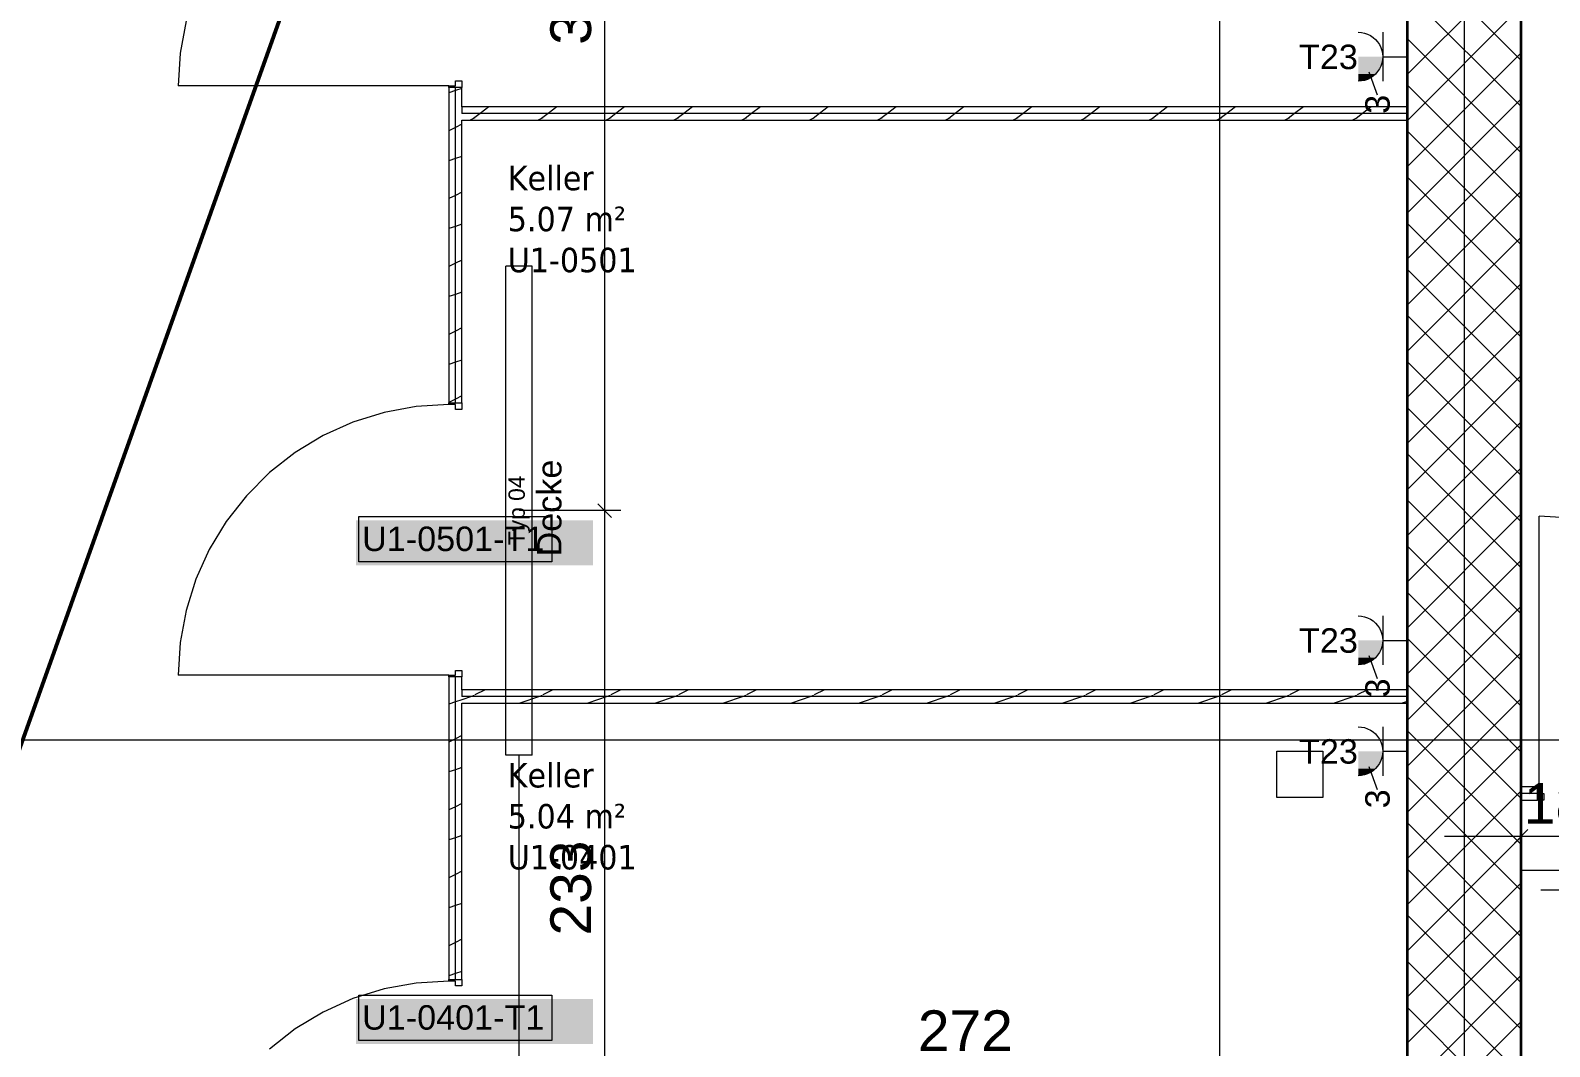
# Model space of a CAD drawing. Extents: x -1132 to 613, y -179 to 712.
# Drawn here: x -616.2 to -523, y 312.6 to 374.9 of the extents above; entities that cross this region are included whole.
import ezdxf
from ezdxf.lldxf.tags import DXFTag

# ---------------------------------------------------------------- set-up
doc = ezdxf.new("R2010")
doc.units = 0
doc.layers.get('0').update_dxf_attribs({"lineweight": 13})
for name, color, linetype, lineweight in [('A-AREA-____-IDEN', 7, 'Continuous', 5), ('A-DOOR-____-IDEN', 7, 'Continuous', 5), ('A-DOOR-FRAM-MCUT', 7, 'Continuous', 9), ('A-DOOR-OPNG-OTLN', 7, 'Continuous', 9), ('A-FLOR-____-OVHD', 7, 'Strichpunkt - Fein', 9), ('A-WALL-____-MCUT', 7, 'Continuous', 35), ('A-WALL-____-PATT', 7, 'Continuous', 35), ('A-WALL-FNSH-MCUT', 7, 'Continuous', 35), ('S-GRID-____-OTLN', 7, 'Continuous', 5)]:
    doc.layers.add(name, color=color, linetype=linetype, lineweight=lineweight)
for name, color, linetype, lineweight, true_color in [('EL01_VVV_Mass', 7, 'Continuous', 13, 0xb2b200), ('EL01_WAN_Kraft', 1, 'Continuous', 13, 0xff0000), ('EL01_WAN_Leuchten', 7, 'Continuous', 13, 0x0080ff), ('EL01_WAN_Leuchtentyp', 7, 'Continuous', 13, 0x0099ff), ('X_Geometrie', 3, 'Continuous', 50, 0x00ff00)]:
    doc.layers.add(name, color=color, linetype=linetype, lineweight=lineweight, true_color=true_color)
doc.styles.get("Standard").update_dxf_attribs({"font": 'arial.ttf'})
tags = doc.linetypes.add('_Rasterlinie_', pattern=[0.375, 0.2, -0.05, 0.075, -0.05]).pattern_tags.tags
tags[10:11] = [DXFTag(74, 4), DXFTag(75, 0), DXFTag(340, '0'), DXFTag(46, 1.0), DXFTag(50, 0.0), DXFTag(44, 0.0), DXFTag(45, 0.0)]
tags[8:9] = [DXFTag(74, 4), DXFTag(75, 0), DXFTag(340, '0'), DXFTag(46, 1.0), DXFTag(50, 0.0), DXFTag(44, 0.0), DXFTag(45, 0.0)]
tags[6:7] = [DXFTag(74, 4), DXFTag(75, 0), DXFTag(340, '0'), DXFTag(46, 1.0), DXFTag(50, 0.0), DXFTag(44, 0.0), DXFTag(45, 0.0)]
tags[4:5] = [DXFTag(74, 4), DXFTag(75, 0), DXFTag(340, '0'), DXFTag(46, 1.0), DXFTag(50, 0.0), DXFTag(44, 0.0), DXFTag(45, 0.0)]
tags = doc.linetypes.add('Strichpunkt - Fein', pattern=[0.2, 0.1, -0.05, 0, -0.05]).pattern_tags.tags
tags[10:11] = [DXFTag(74, 4), DXFTag(75, 0), DXFTag(340, '0'), DXFTag(46, 1.0), DXFTag(50, 0.0), DXFTag(44, 0.0), DXFTag(45, 0.0)]
tags[8:9] = [DXFTag(74, 4), DXFTag(75, 0), DXFTag(340, '0'), DXFTag(46, 1.0), DXFTag(50, 0.0), DXFTag(44, 0.0), DXFTag(45, 0.0)]
tags[6:7] = [DXFTag(74, 4), DXFTag(75, 0), DXFTag(340, '0'), DXFTag(46, 1.0), DXFTag(50, 0.0), DXFTag(44, 0.0), DXFTag(45, 0.0)]
tags[4:5] = [DXFTag(74, 4), DXFTag(75, 0), DXFTag(340, '0'), DXFTag(46, 1.0), DXFTag(50, 0.0), DXFTag(44, 0.0), DXFTag(45, 0.0)]

# ---------------------------------------------------------------- blocks, each defined once
blk = doc.blocks.new('Referenz-A0UNPDE96I', base_point=(-1115.886, -117.372))
at = {"layer": 'A-DOOR-____-IDEN', "color": 0, "linetype": 'Continuous', "ltscale": 0.13}
for p, q in [((-596.036, 345.065), (-584.196, 345.065)), ((-596.036, 342.285), (-596.036, 345.065)), ((-584.196, 345.065), (-584.196, 342.285)), ((-584.196, 342.285), (-596.036, 342.285)), ((-596.036, 315.715), (-584.196, 315.715)), ((-596.036, 312.935), (-596.036, 315.715)), ((-584.196, 315.715), (-584.196, 312.935)), ((-584.196, 312.935), (-596.036, 312.935))]:
    blk.add_line(p, q, dxfattribs=at)
at = {"layer": 'A-DOOR-____-IDEN', "color": 7, "linetype": 'Continuous', "ltscale": 0.13, "true_color": 0xffffff}
for points in [[(-596.211, 342.062), (-581.672, 342.062), (-596.211, 344.821)], [(-581.672, 342.062), (-596.211, 344.821), (-581.672, 344.821)], [(-596.211, 312.712), (-581.672, 312.712), (-596.211, 315.471)], [(-581.672, 312.712), (-596.211, 315.471), (-581.672, 315.471)]]:
    blk.add_solid(points, dxfattribs=at)
at = {"layer": 'A-DOOR-FRAM-MCUT', "color": 0, "linetype": 'Continuous', "ltscale": 0.13}
for p, q in [((-590.515, 371.478), (-590.115, 371.478)), ((-590.515, 371.378), (-590.515, 371.478)), ((-589.715, 371.378), (-590.515, 371.378)), ((-590.115, 371.778), (-589.715, 371.778)), ((-590.115, 371.478), (-590.115, 371.778)), ((-589.715, 371.778), (-589.715, 371.378)), ((-590.515, 352.028), (-589.715, 352.028)), ((-590.515, 351.928), (-590.515, 352.028)), ((-590.115, 351.928), (-590.515, 351.928)), ((-590.115, 351.628), (-590.115, 351.928)), ((-589.715, 351.628), (-590.115, 351.628)), ((-589.715, 352.028), (-589.715, 351.628)), ((-590.115, 335.628), (-589.715, 335.628)), ((-590.115, 335.328), (-590.115, 335.628)), ((-589.715, 335.628), (-589.715, 335.228)), ((-590.515, 335.328), (-590.115, 335.328)), ((-590.515, 335.228), (-590.515, 335.328)), ((-589.715, 335.228), (-590.515, 335.228)), ((-523.715, 327.678), (-523.715, 328.478)), ((-523.715, 328.478), (-523.615, 328.478)), ((-523.615, 328.478), (-523.615, 328.078)), ((-523.315, 327.678), (-523.715, 327.678)), ((-523.615, 328.078), (-523.315, 328.078)), ((-523.315, 328.078), (-523.315, 327.678)), ((-590.515, 316.678), (-589.715, 316.678)), ((-590.515, 316.578), (-590.515, 316.678)), ((-590.115, 316.578), (-590.515, 316.578)), ((-590.115, 316.278), (-590.115, 316.578)), ((-589.715, 316.278), (-590.115, 316.278)), ((-589.715, 316.678), (-589.715, 316.278))]:
    blk.add_line(p, q, dxfattribs=at)
at = {"layer": 'A-DOOR-OPNG-OTLN', "color": 0, "linetype": 'Continuous', "ltscale": 0.13}
for p, q in [((-606.632, 375.451), (-606.994, 373.479)), ((-606.994, 373.479), (-607.115, 371.478)), ((-590.515, 371.478), (-607.115, 371.478)), ((-592.516, 351.807), (-594.487, 351.446)), ((-590.515, 351.928), (-592.516, 351.807)), ((-596.401, 350.85), (-598.229, 350.027)), ((-594.487, 351.446), (-596.401, 350.85)), ((-598.229, 350.027), (-599.945, 348.99)), ((-599.945, 348.99), (-601.522, 347.754)), ((-601.522, 347.754), (-602.94, 346.336)), ((-602.94, 346.336), (-604.176, 344.758)), ((-523.615, 328.478), (-523.615, 345.078)), ((-521.614, 344.957), (-523.615, 345.078)), ((-604.176, 344.758), (-605.213, 343.043)), ((-605.213, 343.043), (-606.036, 341.215)), ((-606.036, 341.215), (-606.632, 339.301)), ((-606.632, 339.301), (-606.994, 337.329)), ((-606.994, 337.329), (-607.115, 335.328)), ((-590.515, 335.328), (-607.115, 335.328)), ((-594.487, 316.096), (-596.401, 315.5)), ((-592.516, 316.457), (-594.487, 316.096)), ((-590.515, 316.578), (-592.516, 316.457)), ((-596.401, 315.5), (-598.229, 314.677)), ((-598.229, 314.677), (-599.945, 313.64)), ((-599.945, 313.64), (-601.522, 312.404))]:
    blk.add_line(p, q, dxfattribs=at)
at = {"layer": 'A-FLOR-____-OVHD', "color": 0, "linetype": 'Strichpunkt - Fein', "ltscale": 0.13}
for p, q in [((-524.715, 323.378), (-439.415, 323.378)), ((-523.515, 322.178), (-439.415, 322.178))]:
    blk.add_line(p, q, dxfattribs=at)
at = {"layer": 'A-WALL-____-MCUT', "color": 0, "linetype": 'Continuous', "ltscale": 0.35}
for p, q in [((-531.715, 444.878), (-531.715, 298.878)), ((-524.715, 298.878), (-524.715, 402.578))]:
    blk.add_line(p, q, dxfattribs=at)
at = {"layer": 'A-WALL-____-MCUT', "color": 0, "linetype": 'Continuous', "lineweight": 9, "ltscale": 0.13}
for p, q in [((-590.115, 352.028), (-590.115, 371.378)), ((-589.715, 370.178), (-589.715, 369.778)), ((-531.715, 369.778), (-589.715, 369.778)), ((-590.115, 316.678), (-590.115, 335.228)), ((-589.715, 334.428), (-589.715, 334.028)), ((-531.715, 334.028), (-589.715, 334.028)), ((-523.715, 328.078), (-524.715, 328.078))]:
    blk.add_line(p, q, dxfattribs=at)
at = {"layer": 'A-WALL-____-PATT', "color": 0, "linetype": 'Continuous', "lineweight": 9, "ltscale": 0.13}
for p, q in [((-524.715, 373.031), (-531.715, 380.031)), ((-531.715, 372.161), (-524.715, 379.161)), ((-524.715, 370.203), (-531.715, 377.203)), ((-531.715, 369.332), (-524.715, 376.332)), ((-524.715, 367.374), (-531.715, 374.374)), ((-531.715, 366.504), (-524.715, 373.504)), ((-590.115, 371.179), (-590.515, 371.046)), ((-589.715, 371.312), (-590.115, 371.179)), ((-524.715, 364.546), (-531.715, 371.546)), ((-588.061, 370.178), (-588.594, 369.778)), ((-583.896, 370.178), (-584.429, 369.778)), ((-579.731, 370.178), (-580.264, 369.778)), ((-575.566, 370.178), (-576.099, 369.778)), ((-571.401, 370.178), (-571.934, 369.778)), ((-567.236, 370.178), (-567.769, 369.778)), ((-563.071, 370.178), (-563.604, 369.778)), ((-558.906, 370.178), (-559.439, 369.778)), ((-554.741, 370.178), (-555.274, 369.778)), ((-550.576, 370.178), (-551.109, 369.778)), ((-546.411, 370.178), (-546.944, 369.778)), ((-542.246, 370.178), (-542.779, 369.778)), ((-538.081, 370.178), (-538.614, 369.778)), ((-533.916, 370.178), (-534.449, 369.778)), ((-531.715, 363.675), (-524.715, 370.675)), ((-588.912, 369.522), (-589.199, 369.378)), ((-588.594, 369.778), (-588.995, 369.477)), ((-584.747, 369.522), (-585.034, 369.378)), ((-584.429, 369.778), (-584.83, 369.478)), ((-580.582, 369.522), (-580.869, 369.378)), ((-580.264, 369.778), (-580.665, 369.478)), ((-576.417, 369.522), (-576.704, 369.378)), ((-576.099, 369.778), (-576.499, 369.478)), ((-572.252, 369.522), (-572.539, 369.378)), ((-571.934, 369.778), (-572.334, 369.478)), ((-568.088, 369.522), (-568.375, 369.378)), ((-567.769, 369.778), (-568.169, 369.479)), ((-563.923, 369.522), (-564.21, 369.378)), ((-563.604, 369.778), (-564.003, 369.479)), ((-559.758, 369.522), (-560.045, 369.378)), ((-559.439, 369.778), (-559.838, 369.479)), ((-555.593, 369.522), (-555.88, 369.378)), ((-555.274, 369.778), (-555.673, 369.479)), ((-551.428, 369.522), (-551.715, 369.378)), ((-551.109, 369.778), (-551.507, 369.48)), ((-547.263, 369.522), (-547.55, 369.378)), ((-546.944, 369.778), (-547.342, 369.48)), ((-543.098, 369.522), (-543.385, 369.378)), ((-542.779, 369.778), (-543.177, 369.48)), ((-538.933, 369.522), (-539.22, 369.378)), ((-538.614, 369.778), (-539.011, 369.48)), ((-534.768, 369.522), (-535.055, 369.378)), ((-534.449, 369.778), (-534.846, 369.481)), ((-590.115, 368.92), (-590.515, 368.72)), ((-589.715, 369.12), (-590.115, 368.92)), ((-524.715, 361.718), (-531.715, 368.718)), ((-531.715, 360.847), (-524.715, 367.847)), ((-590.115, 367.014), (-590.515, 366.881)), ((-589.715, 367.148), (-590.115, 367.014)), ((-524.715, 358.889), (-531.715, 365.889)), ((-590.115, 364.756), (-590.515, 364.556)), ((-589.715, 364.956), (-590.115, 364.756)), ((-531.715, 358.018), (-524.715, 365.018)), ((-590.115, 362.85), (-590.515, 362.716)), ((-589.715, 362.983), (-590.115, 362.85)), ((-524.715, 356.061), (-531.715, 363.061)), ((-531.715, 355.19), (-524.715, 362.19)), ((-589.715, 360.791), (-590.115, 360.591)), ((-590.115, 360.591), (-590.515, 360.391)), ((-524.715, 353.232), (-531.715, 360.232)), ((-531.715, 352.362), (-524.715, 359.362)), ((-590.115, 358.685), (-590.515, 358.552)), ((-589.715, 358.818), (-590.115, 358.685)), ((-524.715, 350.404), (-531.715, 357.404)), ((-590.115, 356.426), (-590.515, 356.226)), ((-589.715, 356.626), (-590.115, 356.426)), ((-531.715, 349.533), (-524.715, 356.533)), ((-590.115, 354.52), (-590.515, 354.387)), ((-589.715, 354.654), (-590.115, 354.52)), ((-524.715, 347.575), (-531.715, 354.575)), ((-531.715, 346.705), (-524.715, 353.705)), ((-589.715, 352.461), (-590.115, 352.261)), ((-590.115, 352.261), (-590.515, 352.061)), ((-524.715, 344.747), (-531.715, 351.747)), ((-531.715, 343.876), (-524.715, 350.876)), ((-524.715, 341.919), (-531.715, 348.919)), ((-531.715, 341.048), (-524.715, 348.048)), ((-524.715, 339.09), (-531.715, 346.09)), ((-531.715, 338.219), (-524.715, 345.219)), ((-524.715, 336.262), (-531.715, 343.262)), ((-531.715, 335.391), (-524.715, 342.391)), ((-524.715, 333.433), (-531.715, 340.433)), ((-531.715, 332.563), (-524.715, 339.563)), ((-524.715, 330.605), (-531.715, 337.605)), ((-531.715, 329.734), (-524.715, 336.734)), ((-524.715, 327.776), (-531.715, 334.776)), ((-589.715, 333.83), (-590.115, 333.697)), ((-589.12, 334.028), (-589.715, 333.83)), ((-588.956, 334.083), (-589.12, 334.028)), ((-588.296, 334.428), (-588.914, 334.119)), ((-584.955, 334.028), (-586.155, 333.628)), ((-584.791, 334.083), (-584.955, 334.028)), ((-584.131, 334.428), (-584.749, 334.119)), ((-580.791, 334.028), (-581.99, 333.628)), ((-580.626, 334.083), (-580.791, 334.028)), ((-579.966, 334.428), (-580.584, 334.119)), ((-576.626, 334.028), (-577.826, 333.628)), ((-576.461, 334.083), (-576.626, 334.028)), ((-575.801, 334.428), (-576.419, 334.119)), ((-572.461, 334.028), (-573.661, 333.628)), ((-572.296, 334.083), (-572.461, 334.028)), ((-571.636, 334.428), (-572.254, 334.119)), ((-568.296, 334.028), (-569.496, 333.628)), ((-568.131, 334.083), (-568.296, 334.028)), ((-567.471, 334.428), (-568.089, 334.119)), ((-564.132, 334.028), (-565.332, 333.628)), ((-563.966, 334.084), (-564.132, 334.028)), ((-563.306, 334.428), (-563.924, 334.119)), ((-559.967, 334.028), (-561.167, 333.628)), ((-559.801, 334.084), (-559.967, 334.028)), ((-559.141, 334.428), (-559.759, 334.119)), ((-555.802, 334.028), (-557.002, 333.628)), ((-555.635, 334.084), (-555.802, 334.028)), ((-554.977, 334.428), (-555.594, 334.119)), ((-551.638, 334.028), (-552.838, 333.628)), ((-551.47, 334.084), (-551.638, 334.028)), ((-550.812, 334.428), (-551.43, 334.119)), ((-547.473, 334.028), (-548.673, 333.628)), ((-547.305, 334.084), (-547.473, 334.028)), ((-546.647, 334.428), (-547.265, 334.119)), ((-543.308, 334.028), (-544.508, 333.628)), ((-543.14, 334.084), (-543.308, 334.028)), ((-542.482, 334.428), (-543.1, 334.119)), ((-539.143, 334.028), (-540.343, 333.628)), ((-538.975, 334.084), (-539.143, 334.028)), ((-538.317, 334.428), (-538.935, 334.119)), ((-534.979, 334.028), (-536.179, 333.628)), ((-534.81, 334.085), (-534.979, 334.028)), ((-534.152, 334.428), (-534.77, 334.119)), ((-531.715, 326.906), (-524.715, 333.906)), ((-590.115, 333.697), (-590.515, 333.563)), ((-531.715, 333.728), (-532.014, 333.628)), ((-524.715, 324.948), (-531.715, 331.948)), ((-590.115, 331.436), (-590.515, 331.236)), ((-589.715, 331.636), (-590.115, 331.436)), ((-531.715, 324.077), (-524.715, 331.077)), ((-590.115, 329.532), (-590.515, 329.399)), ((-589.715, 329.665), (-590.115, 329.532)), ((-524.715, 322.12), (-531.715, 329.12)), ((-531.715, 321.249), (-524.715, 328.249)), ((-590.115, 327.271), (-590.515, 327.071)), ((-589.715, 327.471), (-590.115, 327.271)), ((-524.715, 319.291), (-531.715, 326.291)), ((-590.115, 325.367), (-590.515, 325.234)), ((-589.715, 325.501), (-590.115, 325.367)), ((-531.715, 318.42), (-524.715, 325.42)), ((-590.115, 323.107), (-590.515, 322.907)), ((-589.715, 323.307), (-590.115, 323.107)), ((-524.715, 316.463), (-531.715, 323.463)), ((-531.715, 315.592), (-524.715, 322.592)), ((-590.115, 321.203), (-590.515, 321.069)), ((-589.715, 321.336), (-590.115, 321.203)), ((-524.715, 313.634), (-531.715, 320.634)), ((-531.715, 312.764), (-524.715, 319.764)), ((-590.115, 318.942), (-590.515, 318.742)), ((-589.715, 319.142), (-590.115, 318.942)), ((-590.115, 317.038), (-590.515, 316.904)), ((-589.715, 317.171), (-590.115, 317.038)), ((-524.715, 310.806), (-531.715, 317.806)), ((-531.715, 309.935), (-524.715, 316.935)), ((-524.715, 307.978), (-531.715, 314.978)), ((-531.715, 307.107), (-524.715, 314.107))]:
    blk.add_line(p, q, dxfattribs=at)
at = {"layer": 'A-WALL-FNSH-MCUT', "color": 0, "linetype": 'Continuous', "lineweight": 9, "ltscale": 0.13}
for p, q in [((-590.515, 371.378), (-590.515, 352.028)), ((-589.715, 371.378), (-590.515, 371.378)), ((-589.715, 370.178), (-589.715, 371.378)), ((-531.715, 370.178), (-589.715, 370.178)), ((-589.715, 352.028), (-589.715, 369.378)), ((-589.715, 369.378), (-531.715, 369.378)), ((-590.515, 352.028), (-589.715, 352.028)), ((-590.515, 335.228), (-590.515, 316.678)), ((-589.715, 335.228), (-590.515, 335.228)), ((-589.715, 334.428), (-589.715, 335.228)), ((-531.715, 334.428), (-589.715, 334.428)), ((-589.715, 316.678), (-589.715, 333.628)), ((-589.715, 333.628), (-531.715, 333.628)), ((-523.715, 328.478), (-524.715, 328.478)), ((-523.715, 327.678), (-523.715, 328.478)), ((-524.715, 327.678), (-523.715, 327.678)), ((-590.515, 316.678), (-589.715, 316.678))]:
    blk.add_line(p, q, dxfattribs=at)
at = {"layer": 'S-GRID-____-OTLN', "color": 0, "linetype": '_Rasterlinie_', "ltscale": 0.13}
for p, q in [((-528.215, 645.662), (-528.215, 244.87)), ((-543.215, -113.603), (-543.215, 631.478)), ((-1107.612, 331.378), (119.376, 331.378))]:
    blk.add_line(p, q, dxfattribs=at)
at = {"layer": 'X_Geometrie', "color": 0, "linetype": 'Continuous', "ltscale": 0.5}
blk.add_line((-625.306, 307.189), (-537.491, 553.069), dxfattribs=at)
at = {"layer": 'A-AREA-____-IDEN', "color": 0, "linetype": 'Continuous', "ltscale": 0.13, "char_height": 1.5, "attachment_point": 1}
for s, insert in [('{\\W0.9;\\fVerdana;Keller}', (-586.902, 366.572)), ('{\\W0.9;\\fVerdana;5.07 m²}', (-586.902, 364.059)), ('{\\W0.9;\\fVerdana;U1-0501}', (-586.902, 361.545)), ('{\\W0.9;\\fVerdana;Keller}', (-586.902, 329.949)), ('{\\W0.9;\\fVerdana;5.04 m²}', (-586.902, 327.435)), ('{\\W0.9;\\fVerdana;U1-0401}', (-586.902, 324.922))]:
    blk.add_mtext(s, dxfattribs=dict(at, insert=insert))
at = {"layer": 'A-DOOR-____-IDEN', "color": 0, "linetype": 'Continuous', "ltscale": 0.13, "char_height": 1.5, "attachment_point": 1}
for s, insert in [('{\\fArial;U1-0501-T1}', (-595.836, 344.446)), ('{\\fArial;U1-0401-T1}', (-595.836, 315.096))]:
    blk.add_mtext(s, dxfattribs=dict(at, insert=insert))
blk = doc.blocks.new('Maß-A0UNPDYV6I', base_point=(-529.422, 321.678))
at = {"color": 0, "lineweight": -2}
for p, q in [((-524.713, 326.447), (-524.713, 322.678)), ((-521.213, 326.447), (-521.213, 321.678)), ((-519.558, 325.447), (-529.422, 325.447)), ((-524.299, 325.861), (-525.126, 325.033)), ((-520.799, 325.861), (-521.626, 325.033))]:
    blk.add_line(p, q, dxfattribs=at)
at = {"color": 0, "lineweight": -2, "insert": (-524.557, 328.727), "char_height": 2.5, "attachment_point": 1}
blk.add_mtext('{\\fArial;18}', dxfattribs=at)
blk = doc.blocks.new('Maß-A0UNPE2N6I', base_point=(-586.623, 298.878))
at = {"color": 0, "lineweight": -2}
for p, q in [((-586.21, 310.447), (-586.21, 330.423)), ((-531.713, 312.447), (-531.713, 298.878)), ((-585.796, 311.861), (-586.623, 311.033)), ((-586.21, 311.447), (-531.713, 311.447)), ((-531.299, 311.861), (-532.126, 311.033))]:
    blk.add_line(p, q, dxfattribs=at)
at = {"color": 0, "lineweight": -2, "insert": (-561.733, 314.78), "char_height": 2.5, "attachment_point": 1}
blk.add_mtext('{\\fArial;272}', dxfattribs=at)
blk = doc.blocks.new('Steckdose T23_ AP_ 3-fach-A0UNPEDD6I', base_point=(-538.345, 333.969))
at = {"color": 0, "lineweight": -2}
for p, q in [((-534.713, 338.968), (-534.517, 338.955)), ((-534.517, 338.955), (-534.324, 338.917)), ((-534.324, 338.917), (-534.139, 338.854)), ((-534.139, 338.854), (-533.963, 338.767)), ((-533.963, 338.767), (-533.8, 338.658)), ((-533.8, 338.658), (-533.652, 338.529)), ((-533.652, 338.529), (-533.523, 338.381)), ((-533.213, 338.968), (-533.213, 335.968)), ((-533.523, 338.381), (-533.414, 338.218)), ((-533.414, 338.218), (-533.327, 338.042)), ((-533.327, 338.042), (-533.264, 337.856)), ((-533.264, 337.856), (-533.225, 337.664)), ((-533.225, 337.664), (-533.213, 337.468)), ((-534.066, 336.542), (-533.558, 335.126)), ((-533.523, 336.555), (-533.652, 336.408)), ((-533.414, 336.718), (-533.523, 336.555)), ((-533.327, 336.894), (-533.414, 336.718)), ((-533.264, 337.08), (-533.327, 336.894)), ((-533.225, 337.272), (-533.264, 337.08)), ((-533.213, 337.468), (-533.225, 337.272)), ((-533.213, 337.468), (-531.713, 337.468)), ((-534.517, 335.981), (-534.713, 335.968)), ((-534.324, 336.019), (-534.517, 335.981)), ((-534.139, 336.082), (-534.324, 336.019)), ((-533.963, 336.169), (-534.139, 336.082)), ((-533.8, 336.278), (-533.963, 336.169)), ((-533.652, 336.408), (-533.8, 336.278))]:
    blk.add_line(p, q, dxfattribs=at)
for points in [[(-533.264, 337.08), (-534.713, 337.08), (-533.213, 337.468)], [(-534.713, 337.08), (-533.213, 337.468), (-534.713, 337.468)], [(-533.414, 336.718), (-534.713, 336.718), (-533.264, 337.08)], [(-534.713, 336.718), (-533.264, 337.08), (-534.713, 337.08)], [(-533.652, 336.408), (-534.713, 336.408), (-533.414, 336.718)], [(-534.713, 336.408), (-533.414, 336.718), (-534.713, 336.718)], [(-533.963, 336.169), (-534.713, 336.169), (-533.652, 336.408)], [(-534.713, 336.169), (-533.652, 336.408), (-534.713, 336.408)], [(-534.324, 336.019), (-534.713, 336.019), (-533.963, 336.169)], [(-534.713, 336.019), (-533.963, 336.169), (-534.713, 336.169)], [(-534.713, 335.968), (-534.324, 336.019), (-534.713, 336.019)]]:
    blk.add_solid(points, dxfattribs=at)
at = {"color": 0, "lineweight": -2, "insert": (-538.345, 338.21), "char_height": 1.5, "attachment_point": 1}
blk.add_mtext('{\\fArial;T23}', dxfattribs=at)
at = {"color": 0, "lineweight": -2, "insert": (-534.282, 333.969), "char_height": 1.5, "attachment_point": 1, "rotation": 90}
blk.add_mtext('{\\fArial;3}', dxfattribs=at)
blk = doc.blocks.new('LED-Langfeldleuchte 37W-A0UNPFFN6I', base_point=(-587.01, 330.423))
at = {"color": 0, "lineweight": -2}
for p, q in [((-587.01, 330.423), (-587.01, 360.423)), ((-585.41, 360.423), (-587.01, 360.423)), ((-585.41, 330.423), (-585.41, 360.423)), ((-585.41, 330.423), (-587.01, 330.423))]:
    blk.add_line(p, q, dxfattribs=at)
blk = doc.blocks.new('Bemerkung 1-A0UNPFFP6I', base_point=(-586.855, 343.306))
at = {"color": 0, "lineweight": -2, "insert": (-586.855, 343.306), "char_height": 1, "attachment_point": 1, "rotation": 90}
blk.add_mtext('{\\fArial;Typ 04}', dxfattribs=at)
blk = doc.blocks.new('Absolute Höhe-A0UNPFFR6I', base_point=(-585.107, 342.614))
at = {"color": 0, "lineweight": -2, "insert": (-585.107, 342.614), "char_height": 1.5, "attachment_point": 1, "rotation": 90}
blk.add_mtext('{\\fArial;Decke}', dxfattribs=at)
blk = doc.blocks.new('Steckdose T23_ AP_ 3-fach-A0UNPFG76I', base_point=(-538.345, 327.169))
at = {"color": 0, "lineweight": -2}
for p, q in [((-534.713, 332.168), (-534.517, 332.155)), ((-534.517, 332.155), (-534.324, 332.117)), ((-534.324, 332.117), (-534.139, 332.054)), ((-534.139, 332.054), (-533.963, 331.967)), ((-533.963, 331.967), (-533.8, 331.858)), ((-533.213, 332.168), (-533.213, 329.168)), ((-533.8, 331.858), (-533.652, 331.729)), ((-533.652, 331.729), (-533.523, 331.581)), ((-533.523, 331.581), (-533.414, 331.418)), ((-533.414, 331.418), (-533.327, 331.242)), ((-533.327, 331.242), (-533.264, 331.056)), ((-533.264, 331.056), (-533.225, 330.864)), ((-533.327, 330.094), (-533.414, 329.918)), ((-533.264, 330.28), (-533.327, 330.094)), ((-533.225, 330.472), (-533.264, 330.28)), ((-533.225, 330.864), (-533.213, 330.668)), ((-533.213, 330.668), (-533.225, 330.472)), ((-533.213, 330.668), (-531.713, 330.668)), ((-534.517, 329.181), (-534.713, 329.168)), ((-534.324, 329.219), (-534.517, 329.181)), ((-534.139, 329.282), (-534.324, 329.219)), ((-533.963, 329.369), (-534.139, 329.282)), ((-534.066, 329.742), (-533.558, 328.326)), ((-533.8, 329.478), (-533.963, 329.369)), ((-533.652, 329.608), (-533.8, 329.478)), ((-533.523, 329.755), (-533.652, 329.608)), ((-533.414, 329.918), (-533.523, 329.755))]:
    blk.add_line(p, q, dxfattribs=at)
for points in [[(-533.264, 330.28), (-534.713, 330.28), (-533.213, 330.668)], [(-534.713, 330.28), (-533.213, 330.668), (-534.713, 330.668)], [(-533.414, 329.918), (-534.713, 329.918), (-533.264, 330.28)], [(-534.713, 329.918), (-533.264, 330.28), (-534.713, 330.28)], [(-533.652, 329.608), (-534.713, 329.608), (-533.414, 329.918)], [(-534.713, 329.608), (-533.414, 329.918), (-534.713, 329.918)], [(-533.963, 329.369), (-534.713, 329.369), (-533.652, 329.608)], [(-534.713, 329.369), (-533.652, 329.608), (-534.713, 329.608)], [(-534.324, 329.219), (-534.713, 329.219), (-533.963, 329.369)], [(-534.713, 329.219), (-533.963, 329.369), (-534.713, 329.369)], [(-534.713, 329.168), (-534.324, 329.219), (-534.713, 329.219)]]:
    blk.add_solid(points, dxfattribs=at)
at = {"color": 0, "lineweight": -2, "insert": (-538.345, 331.41), "char_height": 1.5, "attachment_point": 1}
blk.add_mtext('{\\fArial;T23}', dxfattribs=at)
at = {"color": 0, "lineweight": -2, "insert": (-534.282, 327.169), "char_height": 1.5, "attachment_point": 1, "rotation": 90}
blk.add_mtext('{\\fArial;3}', dxfattribs=at)
blk = doc.blocks.new('Steckdose T23_ AP_ 3-fach-A0UNPFGL6I', base_point=(-538.345, 369.759))
at = {"color": 0, "lineweight": -2}
for p, q in [((-534.713, 374.758), (-534.517, 374.745)), ((-534.517, 374.745), (-534.324, 374.707)), ((-534.324, 374.707), (-534.139, 374.644)), ((-534.139, 374.644), (-533.963, 374.557)), ((-533.963, 374.557), (-533.8, 374.448)), ((-533.8, 374.448), (-533.652, 374.319)), ((-533.652, 374.319), (-533.523, 374.171)), ((-533.523, 374.171), (-533.414, 374.008)), ((-533.414, 374.008), (-533.327, 373.832)), ((-533.327, 373.832), (-533.264, 373.646)), ((-533.213, 374.758), (-533.213, 371.758)), ((-533.264, 373.646), (-533.225, 373.454)), ((-533.225, 373.062), (-533.264, 372.87)), ((-533.225, 373.454), (-533.213, 373.258)), ((-533.213, 373.258), (-533.225, 373.062)), ((-533.213, 373.258), (-531.713, 373.258)), ((-534.066, 372.332), (-533.558, 370.916)), ((-533.8, 372.068), (-533.963, 371.959)), ((-533.652, 372.198), (-533.8, 372.068)), ((-533.523, 372.345), (-533.652, 372.198)), ((-533.414, 372.508), (-533.523, 372.345)), ((-533.327, 372.684), (-533.414, 372.508)), ((-533.264, 372.87), (-533.327, 372.684)), ((-534.517, 371.771), (-534.713, 371.758)), ((-534.324, 371.809), (-534.517, 371.771)), ((-534.139, 371.872), (-534.324, 371.809)), ((-533.963, 371.959), (-534.139, 371.872))]:
    blk.add_line(p, q, dxfattribs=at)
for points in [[(-533.264, 372.87), (-534.713, 372.87), (-533.213, 373.258)], [(-534.713, 372.87), (-533.213, 373.258), (-534.713, 373.258)], [(-533.414, 372.508), (-534.713, 372.508), (-533.264, 372.87)], [(-534.713, 372.508), (-533.264, 372.87), (-534.713, 372.87)], [(-533.652, 372.198), (-534.713, 372.198), (-533.414, 372.508)], [(-534.713, 372.198), (-533.414, 372.508), (-534.713, 372.508)], [(-533.963, 371.959), (-534.713, 371.959), (-533.652, 372.198)], [(-534.713, 371.959), (-533.652, 372.198), (-534.713, 372.198)], [(-534.324, 371.809), (-534.713, 371.809), (-533.963, 371.959)], [(-534.713, 371.809), (-533.963, 371.959), (-534.713, 371.959)], [(-534.713, 371.758), (-534.324, 371.809), (-534.713, 371.809)]]:
    blk.add_solid(points, dxfattribs=at)
at = {"color": 0, "lineweight": -2, "insert": (-538.345, 374), "char_height": 1.5, "attachment_point": 1}
blk.add_mtext('{\\fArial;T23}', dxfattribs=at)
at = {"color": 0, "lineweight": -2, "insert": (-534.282, 369.759), "char_height": 1.5, "attachment_point": 1, "rotation": 90}
blk.add_mtext('{\\fArial;3}', dxfattribs=at)
blk = doc.blocks.new('Maß-A0UNPFQV6I', base_point=(-586.21, 345.009))
at = {"color": 0, "lineweight": -2}
for p, q in [((-579.954, 407.588), (-586.1, 407.588)), ((-580.541, 407.174), (-581.368, 408.001)), ((-580.954, 407.588), (-580.954, 345.423)), ((-579.954, 345.423), (-586.21, 345.423)), ((-580.541, 345.009), (-581.368, 345.836))]:
    blk.add_line(p, q, dxfattribs=at)
at = {"color": 0, "lineweight": -2, "insert": (-584.288, 373.986), "char_height": 2.5, "attachment_point": 1, "rotation": 90}
blk.add_mtext('{\\fArial;311}', dxfattribs=at)
blk = doc.blocks.new('Bodendose (multi) UP-A0UNPFSZ6I', base_point=(-539.717, 327.828))
at = {"color": 0, "lineweight": -2}
for p, q in [((-539.717, 330.668), (-536.877, 330.668)), ((-539.717, 327.828), (-539.717, 330.668)), ((-536.877, 330.668), (-536.877, 327.828)), ((-536.877, 327.828), (-539.717, 327.828))]:
    blk.add_line(p, q, dxfattribs=at)
blk = doc.blocks.new('Maß-A0UNPG1R6I', base_point=(-587.015, 298.465))
at = {"color": 0, "lineweight": -2}
for p, q in [((-579.954, 345.423), (-586.21, 345.423)), ((-580.541, 345.009), (-581.368, 345.836)), ((-580.954, 345.423), (-580.954, 298.878)), ((-580.541, 298.465), (-581.368, 299.292)), ((-579.954, 298.878), (-587.015, 298.878))]:
    blk.add_line(p, q, dxfattribs=at)
at = {"color": 0, "lineweight": -2, "insert": (-584.288, 319.366), "char_height": 2.5, "attachment_point": 1, "rotation": 90}
blk.add_mtext('{\\fArial;233}', dxfattribs=at)

msp = doc.modelspace()

# ---------------------------------------------------------------- block references
at = {"color": 9, "lineweight": 25, "ltscale": 0.25, "true_color": 0xc0c0c0}
msp.add_blockref('Referenz-A0UNPDE96I', (-1115.886, -117.372), dxfattribs=at)
at = {"layer": 'EL01_VVV_Mass', "linetype": 'Continuous', "ltscale": 0.13}
for name, p in [('Maß-A0UNPFQV6I', (-586.21, 345.009)), ('Maß-A0UNPG1R6I', (-587.015, 298.465)), ('Maß-A0UNPE2N6I', (-586.623, 298.878)), ('Maß-A0UNPDYV6I', (-529.422, 321.678))]:
    msp.add_blockref(name, p, dxfattribs=at)
at = {"layer": 'EL01_WAN_Kraft', "color": 1, "linetype": 'Continuous', "ltscale": 0.13, "true_color": 0xff0000}
for name, p in [('Steckdose T23_ AP_ 3-fach-A0UNPFGL6I', (-538.345, 369.759)), ('Steckdose T23_ AP_ 3-fach-A0UNPEDD6I', (-538.345, 333.969)), ('Steckdose T23_ AP_ 3-fach-A0UNPFG76I', (-538.345, 327.169)), ('Bodendose (multi) UP-A0UNPFSZ6I', (-539.717, 327.828))]:
    msp.add_blockref(name, p, dxfattribs=at)
at = {"layer": 'EL01_WAN_Leuchten', "ltscale": 0.13}
for name, p in [('LED-Langfeldleuchte 37W-A0UNPFFN6I', (-587.01, 330.423)), ('Absolute Höhe-A0UNPFFR6I', (-585.107, 342.614))]:
    msp.add_blockref(name, p, dxfattribs=at)
at = {"layer": 'EL01_WAN_Leuchtentyp', "ltscale": 0.13}
msp.add_blockref('Bemerkung 1-A0UNPFFP6I', (-586.855, 343.306), dxfattribs=at)

doc.saveas('drawing.dxf')
